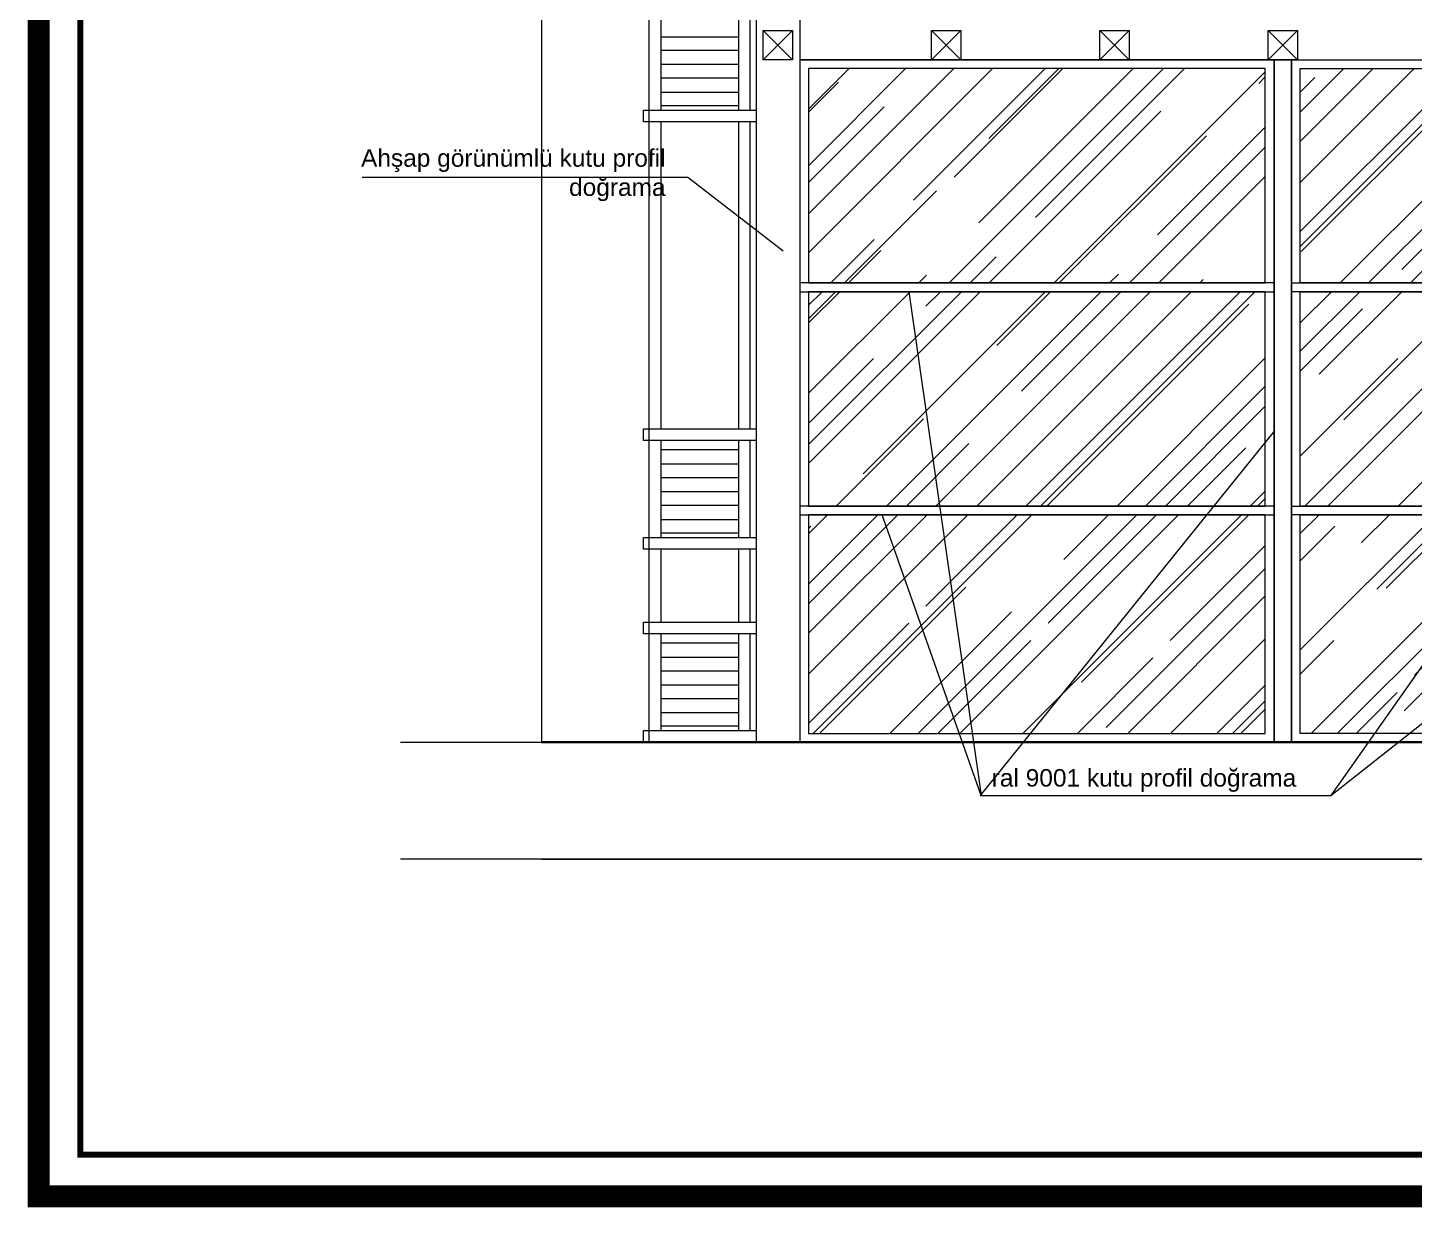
# Model space of a CAD drawing. Header units: millimetres. Extents: x 54215 to 67697, y 23496 to 56611.
# Drawn here: x 55932.7 to 56407.8, y 26395.3 to 26799.4 of the extents above; entities that cross this region are included whole.
import ezdxf

# ---------------------------------------------------------------- set-up
doc = ezdxf.new("R2010")
doc.units = ezdxf.units.MM
for name, color, linetype, lineweight in [('no3_ahsap gorunus on ince', 32, 'Continuous', 13), ('no3_duvar kaplama', 8, 'Continuous', 0), ('no3_duvar mevcut', 4, 'Continuous', 35), ('no3_lejand', 255, 'Continuous', 13), ('no3_yazı duvar', 152, 'Continuous', 0)]:
    doc.layers.add(name, color=color, linetype=linetype, lineweight=lineweight)
doc.layers.add('no3_doğrama gorunus', color=7, linetype='Continuous', lineweight=0, true_color=0x004d4d)
doc.layers.add('no3_tefriş ön ince', color=7, linetype='Continuous', lineweight=18, true_color=0x8c1aff)
doc.styles.get("Standard").update_dxf_attribs({"font": 'arial.ttf'})

msp = doc.modelspace()

# ---------------------------------------------------------------- hatches: boundary and pattern name
at = {"layer": 'no3_duvar kaplama'}
h = msp.add_hatch(dxfattribs=at)
h.set_pattern_fill('AR-RROOF', color=256, angle=45)
h.set_pattern_definition([(45, (40040.093, 48220.676), (21.552615, 57.47364), [381, -50.8, 127, -25.4]), (45, (40055, 48253.544), (-41.847994, 5.92697), [76.2, -8.382, 152.4, -19.05]), (45, (40033.807, 48244.922), (81.36112, 105.428207), [203.2, -35.56, 101.6, -25.4])])
h.paths.add_polyline_path([(56356.787, 26711.991), (56356.787, 26785.427), (56200.287, 26785.427), (56200.287, 26711.991)])
h.paths.add_polyline_path([(56356.787, 26635.554), (56356.787, 26708.991), (56200.287, 26708.991), (56200.287, 26635.554)])
h.paths.add_polyline_path([(56200.287, 26632.554), (56200.287, 26557.618), (56356.787, 26557.618), (56356.787, 26632.554)])
h.paths.add_polyline_path([(56525.287, 26635.554), (56525.287, 26708.991), (56368.787, 26708.991), (56368.787, 26635.554)])
h.paths.add_polyline_path([(56368.787, 26632.554), (56368.787, 26557.618), (56525.287, 26557.618), (56525.287, 26632.554)])
h.paths.add_polyline_path([(56525.287, 26711.991), (56525.287, 26785.427), (56368.787, 26785.427), (56368.787, 26711.991)])
h.paths.add_polyline_path([(56677.037, 26711.991), (56888.787, 26711.991), (56888.787, 26785.427), (56677.037, 26785.427)])
h.paths.add_polyline_path([(56677.037, 26708.991), (56677.037, 26635.554), (56888.787, 26635.554), (56888.787, 26708.991)])
h.paths.add_polyline_path([(56677.037, 26632.554), (56677.037, 26557.618), (56888.787, 26557.618), (56888.787, 26632.554)])
h.paths.add_polyline_path([(56604.662, 26554.618), (56662.037, 26554.618), (56662.037, 26556.618), (56666.037, 26556.618), (56666.037, 26762.618), (56662.037, 26762.618), (56604.662, 26763.585)])
h.paths.add_polyline_path([(56604.662, 26764.618), (56547.287, 26764.618), (56547.287, 26762.618), (56543.287, 26762.618), (56543.287, 26556.618), (56547.287, 26556.618), (56604.662, 26556.353)])
h.paths.add_polyline_path([(56662.037, 26766.818), (56666.037, 26766.818), (56666.037, 26788.427), (56543.287, 26788.427), (56543.287, 26766.818), (56547.287, 26766.818), (56662.037, 26764.789)])

# ---------------------------------------------------------------- linework, layer by layer
at = {"color": 252, "const_width": 2.031}
msp.add_lwpolyline([(58449.655, 27027.763, -0.4142136), (58440.109, 27018.217), (58079.769, 27018.217, 0.4142136), (58055.905, 26994.354), (58055.905, 26762.402, 0.4142136), (58079.769, 26738.539), (58440.109, 26738.539, -0.4142136), (58449.655, 26728.993), (58449.655, 26413.348), (55950.776, 26413.348), (55950.776, 27532.712), (58449.655, 27532.712), (58449.655, 27027.763)], format="xyb", dxfattribs=at)
msp.add_point((56359.787, 26635.554))
at = {"layer": 'no3_ahsap gorunus on ince'}
for p, q in [((56182.287, 26918.015), (56182.287, 26554.618)), ((56197.287, 26911.517), (56197.287, 26554.618)), ((56197.287, 26788.427), (56906.787, 26788.427))]:
    msp.add_line(p, q, dxfattribs=at)
at = {"layer": 'no3_doğrama gorunus'}
for p, q in [((56359.787, 26788.427), (56359.787, 26554.618)), ((56365.787, 26788.427), (56365.787, 26554.618)), ((56359.787, 26554.618), (56365.787, 26554.618))]:
    msp.add_line(p, q, dxfattribs=at)
for points in [[(56197.287, 26708.991), (56359.787, 26708.991), (56359.787, 26788.427), (56197.287, 26788.427)], [(56528.287, 26708.991), (56365.787, 26708.991), (56365.787, 26788.427), (56528.287, 26788.427)], [(56200.287, 26711.991), (56356.787, 26711.991), (56356.787, 26785.427), (56200.287, 26785.427)], [(56525.287, 26711.991), (56368.787, 26711.991), (56368.787, 26785.427), (56525.287, 26785.427)], [(56197.287, 26632.554), (56359.787, 26632.554), (56359.787, 26711.991), (56197.287, 26711.991)], [(56528.287, 26632.554), (56365.787, 26632.554), (56365.787, 26711.991), (56528.287, 26711.991)], [(56200.287, 26635.554), (56356.787, 26635.554), (56356.787, 26708.991), (56200.287, 26708.991)], [(56525.287, 26635.554), (56368.787, 26635.554), (56368.787, 26708.991), (56525.287, 26708.991)], [(56197.287, 26554.618), (56359.787, 26554.618), (56359.787, 26635.554), (56197.287, 26635.554)], [(56528.287, 26554.618), (56365.787, 26554.618), (56365.787, 26635.554), (56528.287, 26635.554)], [(56200.287, 26557.618), (56356.787, 26557.618), (56356.787, 26632.554), (56200.287, 26632.554)], [(56525.287, 26557.618), (56368.787, 26557.618), (56368.787, 26632.554), (56525.287, 26632.554)]]:
    msp.add_lwpolyline(points, close=True, dxfattribs=at)
msp.add_point((56359.787, 26711.991), dxfattribs=at)
at = {"layer": 'no3_duvar kaplama'}
for p, q in [((56184.787, 26798.427), (56194.787, 26788.427)), ((56184.787, 26788.427), (56194.787, 26798.427)), ((56242.453, 26798.427), (56252.453, 26788.427)), ((56242.453, 26788.427), (56252.453, 26798.427)), ((56300.12, 26798.427), (56310.12, 26788.427)), ((56300.12, 26788.427), (56310.12, 26798.427)), ((56357.787, 26798.427), (56367.787, 26788.427)), ((56357.787, 26788.427), (56367.787, 26798.427)), ((56176.287, 26796.242), (56149.687, 26796.242)), ((56176.287, 26791.605), (56149.687, 26791.605)), ((56176.287, 26786.832), (56149.687, 26786.832)), ((56176.287, 26782.15), (56149.687, 26782.15)), ((56176.287, 26777.242), (56149.687, 26777.242)), ((56176.287, 26772.694), (56149.687, 26772.694)), ((56176.287, 26654.794), (56149.687, 26654.794)), ((56176.287, 26649.842), (56149.687, 26649.842)), ((56176.287, 26645.205), (56149.687, 26645.205)), ((56176.287, 26640.432), (56149.687, 26640.432)), ((56176.287, 26635.75), (56149.687, 26635.75)), ((56176.287, 26630.842), (56149.687, 26630.842)), ((56176.287, 26626.294), (56149.687, 26626.294)), ((56176.287, 26588.594), (56149.687, 26588.594)), ((56176.287, 26583.642), (56149.687, 26583.642)), ((56176.287, 26579.005), (56149.687, 26579.005)), ((56176.287, 26574.232), (56149.687, 26574.232)), ((56176.287, 26569.55), (56149.687, 26569.55)), ((56176.287, 26564.642), (56149.687, 26564.642)), ((56176.287, 26560.094), (56149.687, 26560.094)), ((56145.687, 26554.618), (56180.287, 26554.618))]:
    msp.add_line(p, q, dxfattribs=at)
for points in [[(56145.687, 26771.218), (56145.687, 26804.418)], [(56149.687, 26804.418), (56149.687, 26771.218)], [(56176.287, 26804.418), (56176.287, 26771.218)], [(56180.287, 26771.218), (56180.287, 26804.418)], [(56145.687, 26662.018), (56145.687, 26767.218)], [(56149.687, 26767.218), (56149.687, 26662.018)], [(56176.287, 26767.218), (56176.287, 26662.018)], [(56180.287, 26662.018), (56180.287, 26767.218)], [(56145.687, 26624.818), (56145.687, 26658.018)], [(56149.687, 26658.018), (56149.687, 26624.818)], [(56176.287, 26658.018), (56176.287, 26624.818)], [(56180.287, 26624.818), (56180.287, 26658.018)], [(56145.687, 26595.818), (56145.687, 26620.818)], [(56149.687, 26620.818), (56149.687, 26595.818)], [(56176.287, 26620.818), (56176.287, 26595.818)], [(56180.287, 26595.818), (56180.287, 26620.818)], [(56145.687, 26558.618), (56145.687, 26591.818)], [(56149.687, 26591.818), (56149.687, 26558.618)], [(56176.287, 26591.818), (56176.287, 26558.618)], [(56180.287, 26558.618), (56180.287, 26591.818)], [(56149.687, 26554.618), (56145.687, 26554.618)], [(56176.287, 26554.618), (56180.287, 26554.618)]]:
    msp.add_lwpolyline(points, dxfattribs=at)
for points in [[(56184.787, 26798.427), (56194.787, 26798.427), (56194.787, 26788.427), (56184.787, 26788.427)], [(56242.453, 26798.427), (56252.453, 26798.427), (56252.453, 26788.427), (56242.453, 26788.427)], [(56300.12, 26798.427), (56310.12, 26798.427), (56310.12, 26788.427), (56300.12, 26788.427)], [(56357.787, 26798.427), (56367.787, 26798.427), (56367.787, 26788.427), (56357.787, 26788.427)], [(56143.687, 26771.218), (56182.287, 26771.218), (56182.287, 26767.218), (56143.687, 26767.218)], [(56143.687, 26662.018), (56182.287, 26662.018), (56182.287, 26658.018), (56143.687, 26658.018)], [(56143.687, 26624.818), (56182.287, 26624.818), (56182.287, 26620.818), (56143.687, 26620.818)], [(56143.687, 26595.818), (56182.287, 26595.818), (56182.287, 26591.818), (56143.687, 26591.818)], [(56143.687, 26558.618), (56182.287, 26558.618), (56182.287, 26554.618), (56143.687, 26554.618)]]:
    msp.add_lwpolyline(points, close=True, dxfattribs=at)
at = {"layer": 'no3_duvar mevcut'}
msp.add_line((56108.787, 26554.618), (56980.287, 26554.618), dxfattribs=at)
at = {"layer": 'no3_lejand', "color": 1, "const_width": 7.466}
msp.add_lwpolyline([(58463.973, 26399.03), (55936.458, 26399.03), (55936.458, 27547.03), (58463.973, 27547.03), (58463.973, 27027.763, -0.4142136), (58440.109, 27003.899), (58079.769, 27003.899, 0.4142136), (58070.223, 26994.354), (58070.223, 26762.402, 0.4142136), (58079.769, 26752.857), (58440.109, 26752.857, -0.4142136), (58463.973, 26728.993), (58463.973, 26399.03)], format="xyb", dxfattribs=at)
at = {"layer": 'no3_tefriş ön ince'}
for p, q in [((56108.787, 27086.618), (56108.787, 26554.618)), ((56145.537, 27086.618), (56145.537, 26554.618)), ((56108.787, 26514.618), (56980.287, 26514.618))]:
    msp.add_line(p, q, dxfattribs=at)
msp.add_lwpolyline([(56060.466, 26554.618), (56438.037, 26554.618), (56438.037, 26514.618), (56060.466, 26514.618)], dxfattribs=at)
at = {"layer": 'no3_yazı duvar'}
for points in [[(56191.58, 26722.879), (56158.889, 26748.124), (56047.348, 26748.124)], [(56234.696, 26708.991), (56259.385, 26536.393), (56225.532, 26632.554)], [(56359.787, 26661.214), (56259.131, 26536.393), (56379.258, 26536.393)], [(56447.037, 26632.554), (56379.258, 26536.393), (56526.38, 26652.533)]]:
    msp.add_lwpolyline(points, dxfattribs=at)

# ---------------------------------------------------------------- texts
at = {"layer": 'no3_yazı duvar', "char_height": 6, "width": 108.02303, "attachment_point": 3}
for s, insert in [('Ahşap görünümlü kutu profil doğrama', (56151.293, 26757.81)), (' ral 9001 kutu profil doğrama', (56367.408, 26545.427))]:
    msp.add_mtext(s, dxfattribs=dict(at, insert=insert))

doc.saveas('drawing.dxf')
